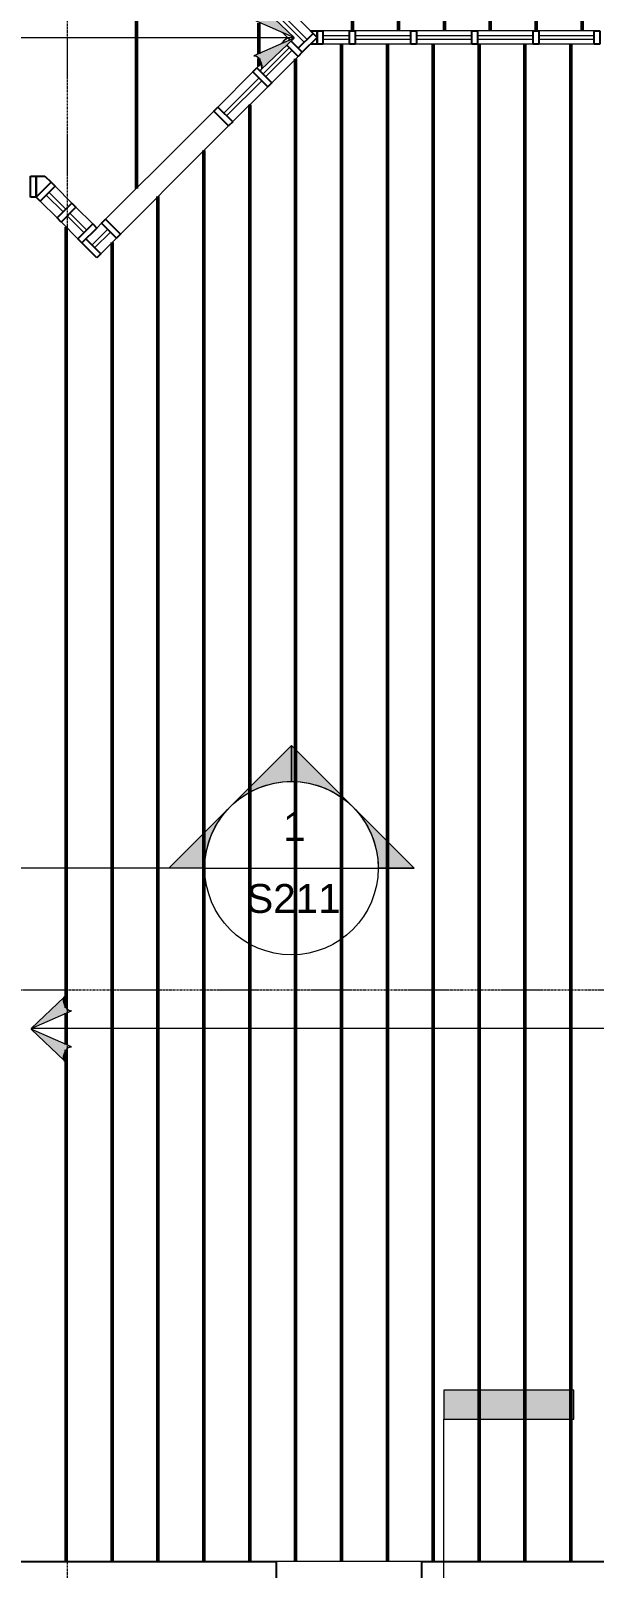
# Model space of a CAD drawing. Header units: inches. Extents: x -4036 to -1914, y 2 to 12338.
# Drawn here: x -2510 to -2362.6, y 10015.3 to 10417.5 of the extents above; entities that cross this region are included whole.
import ezdxf

# ---------------------------------------------------------------- set-up
doc = ezdxf.new("R2010")
doc.units = ezdxf.units.IN
doc.header["$MEASUREMENT"] = 0
doc.linetypes.add('Línea de rejilla', pattern=[0.875, 0.5, -0.125, 0.125, -0.125])
for name, color, linetype, lineweight in [('A-DETL-GENF', 92, 'Continuous', 9), ('A-GLAZ-CURT', 52, 'Continuous', 9), ('A-GLAZ-CWMG', 51, 'Continuous', 9), ('G-ANNO-SYMB', 111, 'Continuous', 9), ('I-WALL', 2, 'Continuous', 9), ('S-BEAM', 12, 'Continuous', 9), ('S-BEAM-ANLY', 10, 'Continuous', 50), ('S-GRID', 1, 'Continuous', 9)]:
    doc.layers.add(name, color=color, linetype=linetype, lineweight=lineweight)
doc.styles.add('Arial_2', font='arial.ttf', dxfattribs={"height": 7.559055})

# ---------------------------------------------------------------- blocks, each defined once
blk = doc.blocks.new('System Panel - PlyWood-1273891-FRAMING PLAN - 2ND FLOOR')
at = {"layer": 'A-GLAZ-CURT', "lineweight": 18}
for p, q in [((-3.11, -0.5), (-3.11, 0.5)), ((-3.11, 0.5), (3.11, 0.5)), ((3.11, 0.5), (3.11, -0.5)), ((3.11, -0.5), (-3.11, -0.5))]:
    blk.add_line(p, q, dxfattribs=at)
blk = doc.blocks.new('Rectangular Mullion - 5 1_2_-748986-FRAMING PLAN - 2ND FLOOR')
at = {"layer": 'A-GLAZ-CWMG', "lineweight": 25}
for p, q in [((0, 2.75), (-1.5, 2.75)), ((-1.5, 2.75), (-1.5, -2.75)), ((0, -2.75), (0, 2.75)), ((-1.5, -2.75), (0, -2.75))]:
    blk.add_line(p, q, dxfattribs=at)
blk = doc.blocks.new('Rectangular Mullion - 5 1_2_-748987-FRAMING PLAN - 2ND FLOOR')
at = {"layer": 'A-GLAZ-CWMG', "lineweight": 25}
for p, q in [((-1.5, 2.75), (0, 2.75)), ((-1.5, -2.75), (-1.5, 2.75)), ((0, 2.75), (0, -2.75)), ((0, -2.75), (-1.5, -2.75))]:
    blk.add_line(p, q, dxfattribs=at)
blk = doc.blocks.new('System Panel - PlyWood-1273860-FRAMING PLAN - 2ND FLOOR')
at = {"layer": 'A-GLAZ-CURT', "lineweight": 18}
for p, q in [((-6.88, -0.5), (-6.88, 0.5)), ((-6.88, 0.5), (-1.13, 0.5)), ((-1.13, 0.5), (-1.13, -0.5)), ((-1.13, -0.5), (-6.88, -0.5))]:
    blk.add_line(p, q, dxfattribs=at)
blk = doc.blocks.new('Rectangular Mullion - 5 1_2_-1273267-FRAMING PLAN - 2ND FLOOR')
at = {"layer": 'A-GLAZ-CWMG'}
for p, q in [((-2444.62, 10414.01), (-2443.9, 10414.73)), ((-2450.8, 10407.83), (-2449.65, 10408.98)), ((-2446.91, 10403.95), (-2440.01, 10410.84))]:
    blk.add_line(p, q, dxfattribs=at)
blk = doc.blocks.new('Rectangular Mullion - 5 1_2_-V39-FRAMING PLAN - 2ND FLOOR')
at = {"layer": 'A-GLAZ-CWMG'}
for p, q in [((-2492.69, 10365.94), (-2491.45, 10367.18)), ((-2491.63, 10359.22), (-2487.57, 10363.29))]:
    blk.add_line(p, q, dxfattribs=at)
blk = doc.blocks.new('Rectangular Mullion - 5 1_2_-V40-FRAMING PLAN - 2ND FLOOR')
at = {"layer": 'A-GLAZ-CWMG', "lineweight": 25}
for p, q in [((0, 2.75), (-1.5, 2.75)), ((-1.5, 2.75), (-1.5, -1.4)), ((0, -1.37), (0, 2.75)), ((-1.5, -2.34), (-1.5, -2.75)), ((-1.5, -2.75), (0, -2.75)), ((0, -2.75), (0, -1.75))]:
    blk.add_line(p, q, dxfattribs=at)
blk = doc.blocks.new('System Panel - PlyWood-764936-FRAMING PLAN - 2ND FLOOR')
at = {"layer": 'A-GLAZ-CURT', "lineweight": 18}
for p, q in [((-7.25, -0.5), (-7.25, 0.5)), ((-7.25, 0.5), (7.25, 0.5)), ((7.25, 0.5), (7.25, -0.5)), ((7.25, -0.5), (-7.25, -0.5))]:
    blk.add_line(p, q, dxfattribs=at)
blk = doc.blocks.new('Rectangular Mullion - 3 1_2_-1273917-FRAMING PLAN - 2ND FLOOR')
at = {"layer": 'A-GLAZ-CWMG'}
for p, q in [((-2426.57, 10417.54), (-2433.56, 10417.54)), ((-2426.57, 10414.04), (-2433.56, 10414.04))]:
    blk.add_line(p, q, dxfattribs=at)
blk = doc.blocks.new('Rectangular Mullion - 3 1_2_-735841-FRAMING PLAN - 2ND FLOOR')
at = {"layer": 'A-GLAZ-CWMG'}
for p, q in [((-3206.07, 10485.26), (-3206.07, 10499.76)), ((-3202.57, 10485.26), (-3202.57, 10499.76))]:
    blk.add_line(p, q, dxfattribs=at)
blk = doc.blocks.new('Rectangular Mullion - 3 1_2_-735869-FRAMING PLAN - 2ND FLOOR')
at = {"layer": 'A-GLAZ-CWMG', "lineweight": 25}
for p, q in [((0, 1.75), (-1.5, 1.75)), ((-1.5, 1.75), (-1.5, -1.75)), ((0, -1.75), (0, 1.75)), ((-1.5, -1.75), (0, -1.75))]:
    blk.add_line(p, q, dxfattribs=at)
blk = doc.blocks.new('Rectangular Mullion - 3 1_2_-735844-FRAMING PLAN - 2ND FLOOR')
at = {"layer": 'A-GLAZ-CWMG', "lineweight": 25}
for p, q in [((0.75, 1.75), (-0.75, 1.75)), ((-0.75, 1.75), (-0.75, -1.75)), ((0.75, -1.75), (0.75, 1.75)), ((-0.75, -1.75), (0.75, -1.75))]:
    blk.add_line(p, q, dxfattribs=at)
blk = doc.blocks.new('System Panel - PlyWood-1273906-FRAMING PLAN - 2ND FLOOR')
at = {"layer": 'A-GLAZ-CURT', "lineweight": 18}
for p, q in [((-4.87, -0.5), (-4.87, 0.5)), ((-4.87, 0.5), (4.87, 0.5)), ((4.87, 0.5), (4.87, -0.5)), ((4.87, -0.5), (-4.87, -0.5))]:
    blk.add_line(p, q, dxfattribs=at)
blk = doc.blocks.new('Rectangular Mullion - 5 1_2_-1273924-FRAMING PLAN - 2ND FLOOR')
at = {"layer": 'A-GLAZ-CWMG'}
for p, q in [((-2436.81, 10417.54), (-2443.02, 10423.74)), ((-2442.84, 10415.79), (-2444.22, 10417.17))]:
    blk.add_line(p, q, dxfattribs=at)
blk = doc.blocks.new('TRUSS - 24_-V75-FRAMING PLAN - 2ND FLOOR')
at = {"layer": 'S-BEAM'}
for p, q in [((-165.71, 0), (-188.86, 0)), ((-26.35, 0), (-160.21, 0)), ((-16.74, 0), (-24.98, 0)), ((188.86, 0), (-15.37, 0))]:
    blk.add_line(p, q, dxfattribs=at)
blk = doc.blocks.new('TRUSS - 24_-V76-FRAMING PLAN - 2ND FLOOR')
at = {"layer": 'S-BEAM'}
for p, q in [((-163.71, 0), (-186.86, 0)), ((186.86, 0), (-158.21, 0))]:
    blk.add_line(p, q, dxfattribs=at)
blk = doc.blocks.new('TRUSS - 24_-V77-FRAMING PLAN - 2ND FLOOR')
at = {"layer": 'S-BEAM'}
for p, q in [((-169.71, 0), (-192.86, 0)), ((192.86, 0), (-164.21, 0))]:
    blk.add_line(p, q, dxfattribs=at)
blk = doc.blocks.new('TRUSS - 24_-V78-FRAMING PLAN - 2ND FLOOR')
at = {"layer": 'S-BEAM'}
for p, q in [((-175.71, 0), (-198.86, 0)), ((198.86, 0), (-170.21, 0))]:
    blk.add_line(p, q, dxfattribs=at)
blk = doc.blocks.new('TRUSS - 24_-V79-FRAMING PLAN - 2ND FLOOR')
at = {"layer": 'S-BEAM'}
blk.add_line((204.86, 0), (-176.21, 0), dxfattribs=at)
blk = doc.blocks.new('TRUSS - 24_-V80-FRAMING PLAN - 2ND FLOOR')
at = {"layer": 'S-BEAM'}
blk.add_line((210.86, 0), (-182.21, 0), dxfattribs=at)
blk = doc.blocks.new('TRUSS - 24_-V81-FRAMING PLAN - 2ND FLOOR')
at = {"layer": 'S-BEAM'}
blk.add_line((212.8, 0), (-184.15, 0), dxfattribs=at)
blk = doc.blocks.new('System Panel - PlyWood-1273870-FRAMING PLAN - 2ND FLOOR')
at = {"layer": 'A-GLAZ-CURT', "lineweight": 18}
for p, q in [((-5.75, -0.5), (-5.75, 0.5)), ((-5.75, 0.5), (7.25, 0.5)), ((7.25, 0.5), (7.25, -0.5)), ((7.25, -0.5), (-5.75, -0.5))]:
    blk.add_line(p, q, dxfattribs=at)
blk = doc.blocks.new('Rectangular Mullion - 5 1_2_-1273278-FRAMING PLAN - 2ND FLOOR')
at = {"layer": 'A-GLAZ-CWMG'}
for p, q in [((-3265.92, 11863.74), (-3273.17, 11863.74)), ((-3273.17, 11858.24), (-3265.92, 11858.24))]:
    blk.add_line(p, q, dxfattribs=at)
blk = doc.blocks.new('Rectangular Mullion - 5 1_2_-748983-FRAMING PLAN - 2ND FLOOR')
at = {"layer": 'A-GLAZ-CWMG'}
for p, q in [((-2749.17, 11742.74), (-2765.17, 11742.74)), ((-2765.17, 11737.24), (-2749.17, 11737.24))]:
    blk.add_line(p, q, dxfattribs=at)
blk = doc.blocks.new('Rectangular Mullion - 5 1_2_-749712-FRAMING PLAN - 2ND FLOOR')
at = {"layer": 'A-GLAZ-CWMG', "lineweight": 25}
for p, q in [((0, 2.75), (-1.5, 2.75)), ((-1.5, 2.75), (-1.5, -2.75)), ((0, -2.75), (0, 2.75)), ((-1.5, -2.75), (0, -2.75))]:
    blk.add_line(p, q, dxfattribs=at)
blk = doc.blocks.new('Rectangular Mullion - 5 1_2_-1273144-FRAMING PLAN - 2ND FLOOR')
at = {"layer": 'A-GLAZ-CWMG', "lineweight": 25}
for p, q in [((-1.5, 2.75), (0, 2.75)), ((-1.5, -2.75), (-1.5, 2.75)), ((0, 2.75), (0, -2.75)), ((0, -2.75), (-1.5, -2.75))]:
    blk.add_line(p, q, dxfattribs=at)
blk = doc.blocks.new('Rectangular Mullion - 5 1_2_-V103-FRAMING PLAN - 2ND FLOOR')
at = {"layer": 'A-GLAZ-CWMG'}
for p, q in [((-2461.05, 10397.58), (-2451.86, 10406.77)), ((-2457.16, 10393.69), (-2447.97, 10402.88))]:
    blk.add_line(p, q, dxfattribs=at)
blk = doc.blocks.new('Rectangular Mullion - 5 1_2_-V99-FRAMING PLAN - 2ND FLOOR')
at = {"layer": 'A-GLAZ-CWMG'}
for p, q in [((-3289.17, 11863.74), (-3305.92, 11863.74)), ((-3305.92, 11858.24), (-3289.17, 11858.24))]:
    blk.add_line(p, q, dxfattribs=at)
blk = doc.blocks.new('Rectangular Mullion - 5 1_2_-748984-FRAMING PLAN - 2ND FLOOR')
at = {"layer": 'A-GLAZ-CWMG', "lineweight": 25}
for p, q in [((0.75, 2.75), (-0.75, 2.75)), ((-0.75, 2.75), (-0.75, -2.75)), ((0.75, -2.75), (0.75, 2.75)), ((-0.75, -2.75), (0.75, -2.75))]:
    blk.add_line(p, q, dxfattribs=at)
blk = doc.blocks.new('Rectangular Mullion - 5 1_2_-1273888-FRAMING PLAN - 2ND FLOOR')
at = {"layer": 'A-GLAZ-CWMG'}
for p, q in [((-2503.6, 10376.85), (-2499.21, 10372.45)), ((-2507.49, 10372.96), (-2503.1, 10368.57))]:
    blk.add_line(p, q, dxfattribs=at)
blk = doc.blocks.new('Rectangular Mullion - 5 1_2_-1273889-FRAMING PLAN - 2ND FLOOR')
at = {"layer": 'A-GLAZ-CWMG'}
for p, q in [((-2498.15, 10371.39), (-2493.75, 10367)), ((-2502.04, 10367.51), (-2497.64, 10363.11))]:
    blk.add_line(p, q, dxfattribs=at)
blk = doc.blocks.new('Rectangular Mullion - 5 1_2_-753150-FRAMING PLAN - 2ND FLOOR')
at = {"layer": 'A-GLAZ-CWMG', "lineweight": 25}
for p, q in [((-1.5, 2.75), (0, 2.75)), ((-1.5, -2.75), (-1.5, 2.75)), ((0, 2.75), (0, -2.75)), ((0, -2.75), (-1.5, -2.75))]:
    blk.add_line(p, q, dxfattribs=at)
blk = doc.blocks.new('System Panel - PlyWood-1273919-FRAMING PLAN - 2ND FLOOR')
at = {"layer": 'A-GLAZ-CURT', "lineweight": 18}
for p, q in [((-3.49, -0.5), (-3.49, 0.5)), ((-3.49, 0.5), (3.49, 0.5)), ((3.49, 0.5), (3.49, -0.5)), ((3.49, -0.5), (-3.49, -0.5))]:
    blk.add_line(p, q, dxfattribs=at)
blk = doc.blocks.new('TRUSSES - TRUSSES-1505260-FRAMING PLAN - 2ND FLOOR')
at = {"layer": 'A-DETL-GENF'}
h = blk.add_hatch(color=256, dxfattribs=at)
h.paths.add_polyline_path([(-474.71, 8.4), (-483.31, 0.23), (-472.95, 4.79), (-473.16, 4.81), (-473.39, 4.9), (-473.62, 5.06), (-474.08, 5.53), (-474.47, 6.17), (-474.74, 6.89), (-474.85, 7.59), (-474.8, 8.17)], flags=0)
h.paths.add_polyline_path([(-483.31, 0), (-474.71, -8.17), (-474.8, -7.95), (-474.85, -7.68), (-474.82, -7.02), (-474.62, -6.3), (-474.28, -5.61), (-473.85, -5.04), (-473.39, -4.68), (-473.16, -4.59), (-472.95, -4.56), (-472.76, -4.6)], flags=0)
for p, q in [((-474.71, 8.4), (-483.31, 0.23)), ((-474.71, 8.4), (-474.43, 8.66)), ((-483.31, 0.23), (-472.76, 4.83)), ((-12.61, 0), (-483.31, 0)), ((-483.31, 0), (-474.71, -8.17)), ((-472.76, -4.6), (-483.31, 0))]:
    blk.add_line(p, q, dxfattribs=at)
for start_param, end_param in [(0.527907, 1.031328), (0, 0.515859), (1.058732, 1.553534), (1.586991, 2.08013), (2.111632, 2.609761), (2.630892, 3.141593)]:
    blk.add_ellipse((-473.6, 6.74), major_axis=(-0.84, 1.91), ratio=0.493649, start_param=start_param, end_param=end_param, dxfattribs=at)
blk.add_open_spline([(-472.76, 4.83), (-472.82, 4.81), (-472.94, 4.78), (-473.16, 4.8), (-473.39, 4.89), (-473.7, 5.1), (-474.09, 5.5), (-474.49, 6.16), (-474.79, 6.96), (-474.88, 7.64), (-474.83, 8.12), (-474.75, 8.31), (-474.71, 8.4)], degree=3, knots=[0, 0, 0, 0, 0.066667, 0.133333, 0.2, 0.266667, 0.4, 0.533333, 0.666667, 0.833333, 0.916667, 1, 1, 1, 1], dxfattribs=at)
blk = doc.blocks.new('TRUSSES - TRUSSES-1430589-FRAMING PLAN - 2ND FLOOR')
at = {"layer": 'A-DETL-GENF'}
h = blk.add_hatch(color=256, dxfattribs=at)
h.paths.add_polyline_path([(-207.94, 8.4), (-216.54, 0.23), (-206.18, 4.79), (-206.39, 4.81), (-206.61, 4.9), (-206.85, 5.06), (-207.3, 5.53), (-207.7, 6.17), (-207.97, 6.89), (-208.08, 7.59), (-208.03, 8.17)], flags=0)
h.paths.add_polyline_path([(-216.54, 0), (-207.94, -8.17), (-208.03, -7.95), (-208.08, -7.68), (-208.05, -7.02), (-207.85, -6.3), (-207.51, -5.61), (-207.08, -5.04), (-206.61, -4.68), (-206.39, -4.59), (-206.18, -4.56), (-205.99, -4.6)], flags=0)
h = blk.add_hatch(color=256, dxfattribs=at)
h.paths.add_polyline_path([(207.94, 8.4), (208.03, 8.17), (208.08, 7.9), (208.05, 7.25), (207.85, 6.53), (207.51, 5.84), (207.08, 5.27), (206.61, 4.9), (206.39, 4.81), (206.18, 4.79), (205.99, 4.83), (216.54, 0.23)], flags=0)
h.paths.add_polyline_path([(216.54, 0), (206.18, -4.56), (206.39, -4.59), (206.61, -4.68), (206.85, -4.83), (207.3, -5.31), (207.7, -5.95), (207.97, -6.66), (208.08, -7.36), (208.03, -7.95), (207.94, -8.17), (212.49, -3.85)], flags=0)
for p, q in [((0, 14.61), (-12.61, 7.43)), ((0, 14.61), (12.85, 7.43)), ((-207.94, 8.4), (-216.54, 0.23)), ((-207.94, 8.4), (-207.66, 8.66)), ((207.94, 8.4), (207.66, 8.66)), ((216.54, 0.23), (207.94, 8.4)), ((-216.54, 0.23), (-205.99, 4.83)), ((-12.61, 7.43), (-12.61, -7.43)), ((12.85, -7.43), (12.85, 7.43)), ((12.85, 7.43), (12.85, -7.43)), ((205.99, 4.83), (216.54, 0.23)), ((-216.54, 0), (-207.94, -8.17)), ((-205.99, -4.6), (-216.54, 0)), ((-12.61, 0), (-216.54, 0)), ((12.85, 0), (216.54, 0)), ((216.54, 0), (205.99, -4.6)), ((207.94, -8.17), (216.54, 0)), ((0, -14.56), (-12.61, -7.43)), ((0, -14.56), (12.85, -7.43)), ((-207.94, -8.17), (-207.66, -8.43)), ((207.94, -8.17), (207.66, -8.43))]:
    blk.add_line(p, q, dxfattribs=at)
for centre, major_axis, start_param, end_param in [((-206.82, 6.74), (-0.84, 1.91), 0.527907, 1.031328), ((-206.82, 6.74), (-0.84, 1.91), 0, 0.515859), ((206.82, 6.74), (0.84, 1.91), 5.767326, 6.283185), ((206.82, 6.74), (0.84, 1.91), 5.251857, 5.755279), ((-206.82, 6.74), (-0.84, 1.91), 1.058732, 1.553534), ((-206.82, 6.74), (-0.84, 1.91), 1.586991, 2.08013), ((-206.82, 6.74), (-0.84, 1.91), 2.111632, 2.609761), ((-206.82, 6.74), (-0.84, 1.91), 2.630892, 3.141593), ((206.82, 6.74), (0.84, 1.91), 3.141593, 3.652293), ((206.82, 6.74), (0.84, 1.91), 3.673425, 4.171554), ((206.82, 6.74), (0.84, 1.91), 4.203055, 4.696194), ((206.82, 6.74), (0.84, 1.91), 4.729651, 5.224453), ((-206.82, -6.52), (0.84, 1.91), 2.110265, 2.613686), ((-206.82, -6.52), (0.84, 1.91), 1.588058, 2.082861), ((-206.82, -6.52), (0.84, 1.91), 2.625734, 3.141593), ((-206.82, -6.52), (0.84, 1.91), 1.061463, 1.554602), ((-206.82, -6.52), (0.84, 1.91), 0.531832, 1.029961), ((-206.82, -6.52), (0.84, 1.91), 0, 0.5107), ((206.82, -6.52), (-0.84, 1.91), 5.772485, 6.283185), ((206.82, -6.52), (-0.84, 1.91), 5.253224, 5.751353), ((206.82, -6.52), (-0.84, 1.91), 4.728584, 5.221723), ((206.82, -6.52), (-0.84, 1.91), 3.141593, 3.657452), ((206.82, -6.52), (-0.84, 1.91), 4.200325, 4.695127), ((206.82, -6.52), (-0.84, 1.91), 3.669499, 4.172921)]:
    blk.add_ellipse(centre, major_axis=major_axis, ratio=0.493649, start_param=start_param, end_param=end_param, dxfattribs=at)
for points, knots in [([(-205.99, 4.83), (-206.05, 4.81), (-206.17, 4.78), (-206.39, 4.8), (-206.61, 4.89), (-206.93, 5.1), (-207.32, 5.5), (-207.72, 6.16), (-208.02, 6.96), (-208.11, 7.64), (-208.05, 8.12), (-207.98, 8.31), (-207.94, 8.4)], [0, 0, 0, 0, 0.066667, 0.133333, 0.2, 0.266667, 0.4, 0.533333, 0.666667, 0.833333, 0.916667, 1, 1, 1, 1]), ([(207.94, 8.4), (207.97, 8.33), (208.03, 8.18), (208.1, 7.82), (208.07, 7.26), (207.87, 6.52), (207.54, 5.84), (207.14, 5.3), (206.73, 4.94), (206.39, 4.79), (206.15, 4.78), (206.04, 4.81), (205.99, 4.83)], [0, 0, 0, 0, 0.066667, 0.133333, 0.266667, 0.4, 0.533333, 0.65, 0.766667, 0.883333, 0.941667, 1, 1, 1, 1]), ([(-207.94, -8.17), (-207.97, -8.1), (-208.03, -7.96), (-208.1, -7.59), (-208.07, -7.03), (-207.87, -6.3), (-207.54, -5.62), (-207.14, -5.08), (-206.73, -4.71), (-206.39, -4.57), (-206.15, -4.55), (-206.04, -4.58), (-205.99, -4.6)], [0, 0, 0, 0, 0.066667, 0.133333, 0.266667, 0.4, 0.533333, 0.65, 0.766667, 0.883333, 0.941667, 1, 1, 1, 1]), ([(205.99, -4.6), (206.05, -4.58), (206.17, -4.55), (206.39, -4.57), (206.61, -4.67), (206.93, -4.87), (207.32, -5.28), (207.72, -5.93), (208.02, -6.73), (208.11, -7.41), (208.05, -7.9), (207.98, -8.09), (207.94, -8.17)], [0, 0, 0, 0, 0.066667, 0.133333, 0.2, 0.266667, 0.4, 0.533333, 0.666667, 0.833333, 0.916667, 1, 1, 1, 1])]:
    blk.add_open_spline(points, degree=3, knots=knots, dxfattribs=at)
blk = doc.blocks.new('Vista de diseño - Extremo final de sección - Rellenado-14997-FRAMING PLAN - 2ND FLOOR')
at = {"layer": 'G-ANNO-SYMB'}
blk.add_hatch(color=256, dxfattribs=at).paths.add_polyline_path([(0, 0.3543), (0, 0), (-0.0787, 0), (-0.0787, 0.3543)], flags=0)
for p, q in [((0, 0.3543), (-0.0787, 0.3543)), ((-0.0787, 0.3543), (-0.0787, 0)), ((0, 0), (0, 0.3543)), ((-0.0787, 0), (0, 0))]:
    blk.add_line(p, q, dxfattribs=at)
blk = doc.blocks.new('Vista de diseño - Extremo inicial de sección - Rellenado-1561-FRAMING PLAN - 2ND FLOOR')
at = {"layer": 'G-ANNO-SYMB'}
h = blk.add_hatch(color=256, dxfattribs=at)
edge = h.paths.add_edge_path(flags=0)
edge.add_line((-0.2362, 0.3341), (-0.2362, 0.2362))
edge.add_arc((-0.2362, 0), 0.2362, 90, 135)
edge.add_line((-0.4033, 0.167), (-0.2362, 0.3341))
h = blk.add_hatch(color=256, dxfattribs=at)
edge = h.paths.add_edge_path(flags=0)
edge.add_line((-0.2362, 0.3341), (-0.0692, 0.167))
edge.add_arc((-0.2362, 0), 0.2362, 45, 90)
edge.add_line((-0.2362, 0.2362), (-0.2362, 0.3341))
h = blk.add_hatch(color=256, dxfattribs=at)
edge = h.paths.add_edge_path(flags=0)
edge.add_line((-0.5703, 0), (-0.4033, 0.167))
edge.add_arc((-0.2362, 0), 0.2362, 135, 180)
edge.add_line((-0.4724, 0), (-0.5703, 0))
h = blk.add_hatch(color=256, dxfattribs=at)
edge = h.paths.add_edge_path(flags=0)
edge.add_line((0.0978, 0), (0, 0))
edge.add_arc((-0.2362, 0), 0.2362, 360, 405)
edge.add_line((-0.0692, 0.167), (0.0978, 0))
for p, q in [((-0.2362, 0.3341), (-0.5703, 0)), ((-0.2362, 0.3341), (-0.4033, 0.167)), ((-0.2362, 0.3341), (0.0978, 0)), ((-0.2362, 0.2362), (-0.2362, 0.3341)), ((-0.2362, 0.3341), (-0.2362, 0.2362)), ((-0.0692, 0.167), (-0.2362, 0.3341)), ((-0.4033, 0.167), (-0.5703, 0)), ((0.0978, 0), (-0.0692, 0.167)), ((-0.5703, 0), (-0.4724, 0)), ((0, 0), (0.0978, 0)), ((-0.4724, 0), (-0.5703, 0)), ((0, 0), (0.0978, 0))]:
    blk.add_line(p, q, dxfattribs=at)
for start, end in [(360, 180), (90, 135), (45, 90), (135, 180), (360, 45), (180, 360)]:
    blk.add_arc((-0.2362, 0), 0.2362, start, end, dxfattribs=at)

msp = doc.modelspace()

# ---------------------------------------------------------------- linework, layer by layer
at = {"layer": 'G-ANNO-SYMB'}
for p, q in [((-2464.45, 10198.48), (-2549.31, 10198.48)), ((-2464.45, 10198.48), (-2419.09, 10198.48)), ((-2401.93, 9938.43), (-2401.93, 10054.38))]:
    msp.add_line(p, q, dxfattribs=at)
at = {"layer": 'I-WALL', "lineweight": 25}
for p, q in [((-2435.06, 10415.79), (-2436.81, 10417.54)), ((-2436.81, 10417.54), (-2435.06, 10417.54)), ((-2435.06, 10417.54), (-2435.06, 10414.04)), ((-2436.81, 10414.04), (-2435.06, 10415.79)), ((-2435.06, 10414.04), (-2436.81, 10414.04)), ((-2508.58, 10379.54), (-2506.29, 10379.54)), ((-2508.58, 10374.04), (-2508.58, 10379.54)), ((-2504.66, 10377.91), (-2508.55, 10374.02)), ((-2506.29, 10379.54), (-2504.66, 10377.91)), ((-2508.57, 10374.04), (-2508.58, 10374.04)), ((-2508.55, 10374.02), (-2508.57, 10374.04)), ((-2520.32, 10017.09), (-2445.74, 10017.09)), ((-2445.74, 10017.09), (-2445.74, 10011.59)), ((-2407.71, 10011.59), (-2407.71, 10017.09)), ((-2407.71, 10017.09), (-2349.74, 10017.09))]:
    msp.add_line(p, q, dxfattribs=at)
at = {"layer": 'I-WALL'}
msp.add_line((-2407.71, 10017.09), (-2445.74, 10017.09), dxfattribs=at)
at = {"layer": 'S-BEAM-ANLY', "color": 7}
for p, q in [((-2425.77, 10417.54), (-2425.77, 10447.54)), ((-2413.77, 10417.54), (-2413.77, 10447.54)), ((-2401.77, 10417.54), (-2401.77, 10447.54)), ((-2389.77, 10417.54), (-2389.77, 10447.54)), ((-2377.77, 10417.54), (-2377.77, 10447.54)), ((-2365.77, 10417.54), (-2365.77, 10447.54)), ((-2482.32, 10396.05), (-2482.32, 10435.53)), ((-2450.32, 10412.05), (-2450.32, 10419.53)), ((-2428.69, 10384.04), (-2428.69, 10414.04)), ((-2416.69, 10384.04), (-2416.69, 10414.04)), ((-2404.69, 10384.04), (-2404.69, 10414.04)), ((-2392.69, 10384.04), (-2392.69, 10414.04)), ((-2380.69, 10384.04), (-2380.69, 10414.04)), ((-2368.69, 10384.04), (-2368.69, 10414.04)), ((-2450.32, 10411.52), (-2450.32, 10412.05)), ((-2450.32, 10408.31), (-2450.32, 10410.3)), ((-2440.69, 10380.17), (-2440.69, 10410.17)), ((-2452.69, 10368.17), (-2452.69, 10398.17)), ((-2482.32, 10376.31), (-2482.32, 10396.05)), ((-2464.69, 10356.17), (-2464.69, 10386.17)), ((-2428.69, 10018.44), (-2428.69, 10384.04)), ((-2416.69, 10018.44), (-2416.69, 10384.04)), ((-2404.69, 10018.44), (-2404.69, 10384.04)), ((-2392.69, 10018.44), (-2392.69, 10384.04)), ((-2380.69, 10018.44), (-2380.69, 10384.04)), ((-2368.69, 10018.44), (-2368.69, 10384.04)), ((-2440.69, 10018.44), (-2440.69, 10380.17)), ((-2476.69, 10344.17), (-2476.69, 10374.17)), ((-2500.69, 10336.15), (-2500.69, 10366.15)), ((-2452.69, 10018.44), (-2452.69, 10368.17)), ((-2488.69, 10332.17), (-2488.69, 10362.17)), ((-2464.69, 10018.44), (-2464.69, 10356.17)), ((-2476.69, 10018.44), (-2476.69, 10344.17)), ((-2500.69, 10161.93), (-2500.69, 10336.15)), ((-2488.69, 10018.44), (-2488.69, 10332.17)), ((-2500.69, 10152.32), (-2500.69, 10160.56)), ((-2500.69, 10018.44), (-2500.69, 10150.95)), ((-2500.69, 10017.09), (-2500.69, 10018.44)), ((-2488.69, 10017.09), (-2488.69, 10018.44)), ((-2476.69, 10017.09), (-2476.69, 10018.44)), ((-2464.69, 10017.09), (-2464.69, 10018.44)), ((-2452.69, 10017.09), (-2452.69, 10018.44)), ((-2440.69, 10017.09), (-2440.69, 10018.44)), ((-2428.69, 10017.09), (-2428.69, 10018.44)), ((-2416.69, 10017.09), (-2416.69, 10018.44)), ((-2404.69, 10017.09), (-2404.69, 10018.44)), ((-2392.69, 10017.09), (-2392.69, 10018.44)), ((-2380.69, 10017.09), (-2380.69, 10018.44)), ((-2368.69, 10017.09), (-2368.69, 10018.44))]:
    msp.add_line(p, q, dxfattribs=at)
at = {"layer": 'S-GRID', "linetype": 'Línea de rejilla'}
for p, q in [((-2500.32, 9786.33), (-2500.32, 12288.56)), ((-1959.43, 10166.6), (-3987.13, 10166.6))]:
    msp.add_line(p, q, dxfattribs=at)

# ---------------------------------------------------------------- block references
at = {"layer": 'A-DETL-GENF', "rotation": 180}
for name, p in [('TRUSSES - TRUSSES-1505260-FRAMING PLAN - 2ND FLOOR', (-2924.37, 10415.79)), ('TRUSSES - TRUSSES-1430589-FRAMING PLAN - 2ND FLOOR', (-2293.33, 10156.55))]:
    msp.add_blockref(name, p, dxfattribs=at)
at = {"layer": 'A-GLAZ-CURT'}
for name, p, rotation in [('System Panel - PlyWood-1273906-FRAMING PLAN - 2ND FLOOR', (-2441.51, 10418.35), 135), ('System Panel - PlyWood-1273906-FRAMING PLAN - 2ND FLOOR', (-2445.4, 10409.34), 45.00000000000018), ('System Panel - PlyWood-1273919-FRAMING PLAN - 2ND FLOOR', (-2430.07, 10415.79), 180), ('System Panel - PlyWood-764936-FRAMING PLAN - 2ND FLOOR', (-2417.82, 10415.79), 180), ('System Panel - PlyWood-764936-FRAMING PLAN - 2ND FLOOR', (-2401.82, 10415.79), 180), ('System Panel - PlyWood-764936-FRAMING PLAN - 2ND FLOOR', (-2385.82, 10415.79), 180), ('System Panel - PlyWood-764936-FRAMING PLAN - 2ND FLOOR', (-2369.82, 10415.79), 180), ('System Panel - PlyWood-1273870-FRAMING PLAN - 2ND FLOOR', (-2455.04, 10399.7), 45.00000000000018), ('System Panel - PlyWood-1273891-FRAMING PLAN - 2ND FLOOR', (-2503.35, 10372.71), 315.0000000000006), ('System Panel - PlyWood-1273891-FRAMING PLAN - 2ND FLOOR', (-2497.89, 10367.25), 315.0000000000006), ('System Panel - PlyWood-1273860-FRAMING PLAN - 2ND FLOOR', (-2488.71, 10366.03), 45.00000000000018)]:
    msp.add_blockref(name, p, dxfattribs=dict(at, rotation=rotation))
at = {"layer": 'A-GLAZ-CWMG'}
for name, p in [('Rectangular Mullion - 5 1_2_-1273924-FRAMING PLAN - 2ND FLOOR', (0, 0)), ('Rectangular Mullion - 3 1_2_-1273917-FRAMING PLAN - 2ND FLOOR', (0, 0)), ('Rectangular Mullion - 5 1_2_-1273267-FRAMING PLAN - 2ND FLOOR', (0, 0)), ('Rectangular Mullion - 5 1_2_-V103-FRAMING PLAN - 2ND FLOOR', (0, 0)), ('Rectangular Mullion - 5 1_2_-753150-FRAMING PLAN - 2ND FLOOR', (-2508.58, 10376.79)), ('Rectangular Mullion - 5 1_2_-1273888-FRAMING PLAN - 2ND FLOOR', (0, 0)), ('Rectangular Mullion - 5 1_2_-1273889-FRAMING PLAN - 2ND FLOOR', (0, 0)), ('Rectangular Mullion - 5 1_2_-V39-FRAMING PLAN - 2ND FLOOR', (0, 0))]:
    msp.add_blockref(name, p, dxfattribs=at)
at = {"layer": 'A-GLAZ-CWMG', "extrusion": (0, 0, -1)}
for name, p in [('Rectangular Mullion - 3 1_2_-735869-FRAMING PLAN - 2ND FLOOR', (2435.06, 10415.79)), ('Rectangular Mullion - 3 1_2_-735844-FRAMING PLAN - 2ND FLOOR', (2425.82, 10415.79)), ('Rectangular Mullion - 3 1_2_-735844-FRAMING PLAN - 2ND FLOOR', (2409.82, 10415.79)), ('Rectangular Mullion - 3 1_2_-735844-FRAMING PLAN - 2ND FLOOR', (2393.82, 10415.79)), ('Rectangular Mullion - 3 1_2_-735844-FRAMING PLAN - 2ND FLOOR', (2377.82, 10415.79)), ('Rectangular Mullion - 3 1_2_-735844-FRAMING PLAN - 2ND FLOOR', (2361.82, 10415.79))]:
    msp.add_blockref(name, p, dxfattribs=at)
at = {"layer": 'A-GLAZ-CWMG'}
for name, p, rotation in [('Rectangular Mullion - 3 1_2_-735841-FRAMING PLAN - 2ND FLOOR', (8074.69, 13620.11), 90), ('Rectangular Mullion - 3 1_2_-735841-FRAMING PLAN - 2ND FLOOR', (8090.69, 13620.11), 90), ('Rectangular Mullion - 3 1_2_-735841-FRAMING PLAN - 2ND FLOOR', (8106.69, 13620.11), 90), ('Rectangular Mullion - 3 1_2_-735841-FRAMING PLAN - 2ND FLOOR', (8122.69, 13620.11), 90), ('Rectangular Mullion - 5 1_2_-748987-FRAMING PLAN - 2ND FLOOR', (-2437.01, 10413.84), 315), ('Rectangular Mullion - 5 1_2_-1273144-FRAMING PLAN - 2ND FLOOR', (-2460.16, 10394.58), 225.0000000000001), ('Rectangular Mullion - 5 1_2_-V99-FRAMING PLAN - 2ND FLOOR', (-13184.79, 16443.92), 225), ('Rectangular Mullion - 5 1_2_-748983-FRAMING PLAN - 2ND FLOOR', (-12728.71, 16728.89), 225), ('Rectangular Mullion - 5 1_2_-748987-FRAMING PLAN - 2ND FLOOR', (-2506.61, 10375.97), 135.0000000000005), ('Rectangular Mullion - 5 1_2_-1273278-FRAMING PLAN - 2ND FLOOR', (-13184.79, 16443.92), 224.9999999999981), ('Rectangular Mullion - 5 1_2_-748987-FRAMING PLAN - 2ND FLOOR', (-2494.64, 10360.1), 225.0000000000001)]:
    msp.add_blockref(name, p, dxfattribs=dict(at, rotation=rotation))
at = {"layer": 'A-GLAZ-CWMG', "extrusion": (0, 0, -1)}
for name, p, rotation in [('Rectangular Mullion - 5 1_2_-V40-FRAMING PLAN - 2ND FLOOR', (2440.9, 10413.84), 134.9999999999999), ('Rectangular Mullion - 5 1_2_-748984-FRAMING PLAN - 2ND FLOOR', (2449.38, 10405.36), 134.9999999999999), ('Rectangular Mullion - 5 1_2_-748984-FRAMING PLAN - 2ND FLOOR', (2500.62, 10369.98), 224.9999999999995), ('Rectangular Mullion - 5 1_2_-748986-FRAMING PLAN - 2ND FLOOR', (2494.64, 10363.99), 224.9999999999995), ('Rectangular Mullion - 5 1_2_-749712-FRAMING PLAN - 2ND FLOOR', (2488.45, 10366.29), 134.9999999999999)]:
    msp.add_blockref(name, p, dxfattribs=dict(at, rotation=rotation))
at = {"layer": 'G-ANNO-SYMB', "extrusion": (0, 0, -1), "xscale": 95.99999999999994, "yscale": 95.99999999999994, "zscale": 95.99999999999994}
msp.add_blockref('Vista de diseño - Extremo inicial de sección - Rellenado-1561-FRAMING PLAN - 2ND FLOOR', (2464.45, 10198.48), dxfattribs=at)
at = {"layer": 'G-ANNO-SYMB', "xscale": 95.99999999999994, "yscale": 95.99999999999994, "zscale": 95.99999999999994, "rotation": 269.9999999999998}
msp.add_blockref('Vista de diseño - Extremo final de sección - Rellenado-14997-FRAMING PLAN - 2ND FLOOR', (-2401.93, 10054.38), dxfattribs=at)
at = {"layer": 'S-BEAM'}
for name, p, rotation in [('TRUSS - 24_-V81-FRAMING PLAN - 2ND FLOOR', (-2428.69, 10201.24), 90.00000000000041), ('TRUSS - 24_-V81-FRAMING PLAN - 2ND FLOOR', (-2416.69, 10201.24), 90.00000000000041), ('TRUSS - 24_-V81-FRAMING PLAN - 2ND FLOOR', (-2404.69, 10201.24), 90.00000000000041), ('TRUSS - 24_-V81-FRAMING PLAN - 2ND FLOOR', (-2392.69, 10201.24), 90.00000000000041), ('TRUSS - 24_-V81-FRAMING PLAN - 2ND FLOOR', (-2380.69, 10201.24), 90.00000000000041), ('TRUSS - 24_-V81-FRAMING PLAN - 2ND FLOOR', (-2368.69, 10201.24), 90.00000000000041), ('TRUSS - 24_-V80-FRAMING PLAN - 2ND FLOOR', (-2440.69, 10199.3), 90.00000000000041), ('TRUSS - 24_-V79-FRAMING PLAN - 2ND FLOOR', (-2452.69, 10193.3), 90.00000000000044), ('TRUSS - 24_-V78-FRAMING PLAN - 2ND FLOOR', (-2464.69, 10187.3), 90.0000000000004), ('TRUSS - 24_-V77-FRAMING PLAN - 2ND FLOOR', (-2476.69, 10181.3), 90.0000000000004), ('TRUSS - 24_-V75-FRAMING PLAN - 2ND FLOOR', (-2500.69, 10177.3), 90.00000000000041), ('TRUSS - 24_-V76-FRAMING PLAN - 2ND FLOOR', (-2488.69, 10175.3), 90.00000000000041)]:
    msp.add_blockref(name, p, dxfattribs=dict(at, rotation=rotation))

# ---------------------------------------------------------------- texts
at = {"layer": 'G-ANNO-SYMB', "attachment_point": 1, "style": 'Arial_2'}
for s, insert, char_height, width in [('1', (-2443.95, 10213.18), 7.56, 7.272), ('S211', (-2453.59, 10194.33), 7.559, 30.603)]:
    msp.add_mtext(s, dxfattribs=dict(at, insert=insert, char_height=char_height, width=width))

doc.saveas('drawing.dxf')
